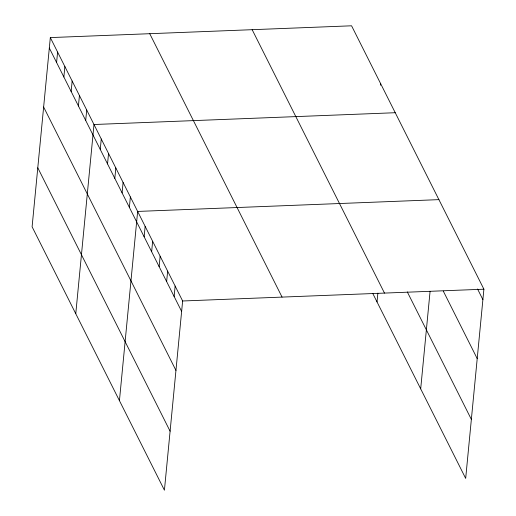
<?xml version="1.0" encoding="UTF-8"?>
<svg xmlns="http://www.w3.org/2000/svg" width="516" height="516" viewBox="0 0 516 516"><rect width="100%" height="100%" fill="white"/><g stroke="black" fill="none" stroke-linecap="round" stroke-linejoin="round"><path stroke-width="0.77" d="M50.323 37.591L32.102 226.801L164.423 490.2L182.638 300.989L50.323 37.591L351.577 25.8L483.898 289.199L465.677 478.409L372.868 293.656M56.592 62.513L57.599 52.077M63.868 77L64.874 66.564M71.15 91.487L72.156 81.051M78.426 105.974L79.432 95.537M85.701 120.46L86.707 110.024M75.768 313.722L93.989 124.511L395.243 112.72M100.259 149.434L101.265 138.998M107.534 163.92L108.541 153.484M114.816 178.407L115.816 167.971M122.092 192.894L123.098 182.458M129.368 207.38L130.374 196.944M119.435 400.642L137.649 211.431L438.91 199.64M144.145 236.799L145.151 226.356M151.646 251.724L152.646 241.282M159.141 266.649L160.147 256.207M166.642 281.575L167.642 271.132M174.137 296.5L175.143 286.058M380.544 85.237L380.692 83.747M377.022 301.937L377.867 293.165M420.688 388.858L430.067 291.469M182.638 300.989L483.898 289.199M477.539 288.979L482.892 299.641M443.296 291.114L477.21 358.633M407.311 291.921L471.36 419.418M252.163 29.689L384.485 293.088M149.737 33.695L282.059 297.093M49.317 48.027L181.638 311.425M43.634 107.025L175.956 370.423M37.784 167.803L170.099 431.202"/></g></svg>
